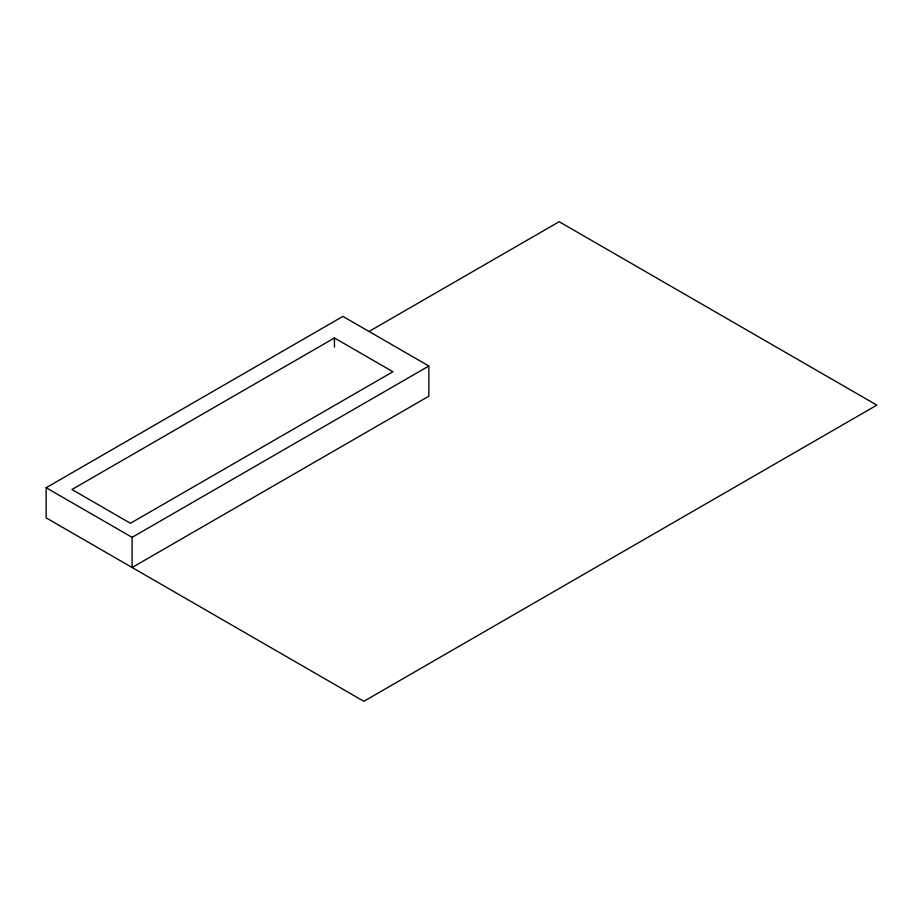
<?xml version="1.0" encoding="UTF-8"?>
<svg xmlns="http://www.w3.org/2000/svg" width="923" height="923" viewBox="0 0 923 923"><rect width="100%" height="100%" fill="white"/><g stroke="black" fill="none" stroke-linecap="round" stroke-linejoin="round"><path stroke-width="1.38" d="M369.004 331.484L559.153 221.705L876.85 405.128L363.847 701.295L46.15 517.872L46.15 487.725L342.906 316.393L428.86 366.016L428.86 396.175L132.104 567.507L132.104 537.348L428.86 366.016M334.438 337.968L71.959 489.513L130.431 523.272L392.921 371.738L334.438 337.968L334.438 347.083M46.15 487.725L132.104 537.348"/></g></svg>
